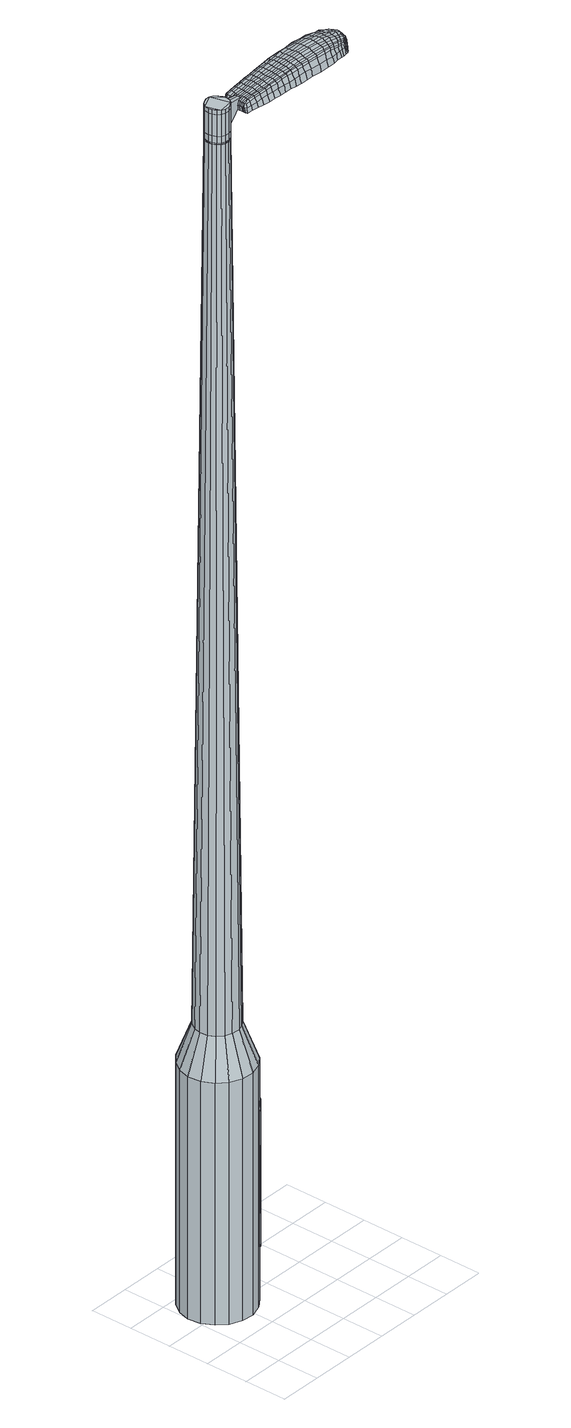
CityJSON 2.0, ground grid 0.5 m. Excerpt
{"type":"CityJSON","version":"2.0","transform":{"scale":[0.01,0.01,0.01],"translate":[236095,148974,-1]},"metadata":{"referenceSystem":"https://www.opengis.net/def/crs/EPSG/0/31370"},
"CityObjects":{
"object1":{"type":"GenericCityObject","attributes":{"cluster":88,"mean_distance_to_centroid":0.236,"new_centroid_x":236095.41,"new_centroid_y":148975.14,"mean_distance_to_camera":9.06,"H1":14.08,"H2":14.35,"Z_final":110.86,"cluster2":-1,"proj_x":236095.19,"proj_y":148978.97,"id_line":63073,"bearing_l":266.82,"distance":3.84,"orientation":"left","G_obj":356.82},"geometry":[{"type":"MultiSurface","lod":"2","boundaries":[[[0,1,2,3]],[[1,4,5,2]],[[4,6,7,5]],[[6,8,9,7]],[[8,10,11,9]],[[10,12,13,11]],[[12,14,15,13]],[[14,16,17,15]],[[16,18,19,17]],[[18,20,21,19]],[[20,22,23,21]],[[22,24,25,23]],[[24,26,27,25]],[[26,28,29,27]],[[28,30,31,29]],[[30,32,33,31]],[[32,34,35,33]],[[34,0,3,35]],[[36,37,38,39]],[[38,40,41,42]],[[41,43,42]],[[42,44,45,46]],[[45,47,46]],[[46,48,49,50]],[[49,51,50]],[[42,46,50,38]],[[50,52,39,38]],[[53,36,39]],[[2,5,7,35]],[[7,9,11,15]],[[11,13,15]],[[15,17,19,23]],[[19,21,23]],[[23,25,27,31]],[[27,29,31]],[[15,23,31,7]],[[31,33,35,7]],[[3,2,35]],[[1,0,54,55]],[[0,34,56,54]],[[34,32,57,56]],[[32,30,58,57]],[[30,28,59,58]],[[28,26,60,59]],[[26,24,61,60]],[[24,22,62,61]],[[22,20,63,62]],[[20,18,64,63]],[[18,16,65,64]],[[16,14,66,65]],[[14,12,67,66]],[[12,10,68,67]],[[10,8,69,68]],[[8,6,70,69]],[[6,4,71,70]],[[4,1,55,71]],[[55,54,72,73]],[[54,56,74,72]],[[56,57,75,74]],[[57,58,76,75]],[[58,59,77,76]],[[59,60,78,77]],[[60,61,79,78]],[[61,62,80,79]],[[62,63,81,80]],[[63,64,82,81]],[[64,65,83,82]],[[65,66,84,83]],[[66,67,85,84]],[[67,68,86,85]],[[68,69,87,86]],[[69,70,88,87]],[[70,71,89,88]],[[71,55,73,89]],[[90,91,92,93]],[[74,94,91,90]],[[75,95,94,74]],[[96,97,95,75]],[[98,99,97,96]],[[100,101,99,98]],[[102,103,101,100]],[[104,105,103,102]],[[106,107,105,104]],[[108,109,107,106]],[[83,110,109,108]],[[111,112,110,83]],[[113,114,112,111]],[[115,116,114,113]],[[117,118,116,115]],[[119,120,118,117]],[[121,122,120,119]],[[93,92,122,121]],[[123,124,125,126]],[[127,123,126,128]],[[129,127,128,130]],[[131,129,130,132]],[[133,131,132,134]],[[135,133,134,136]],[[137,135,136,138]],[[139,137,138,140]],[[141,139,140,142]],[[143,141,142,144]],[[145,143,144,146]],[[147,145,146,148]],[[149,147,148,150]],[[151,149,150,152]],[[153,151,152,154]],[[155,153,154,156]],[[73,72,90,93]],[[72,74,90]],[[76,96,75]],[[76,77,98,96]],[[77,78,100,98]],[[78,79,102,100]],[[79,80,104,102]],[[80,81,106,104]],[[81,82,108,106]],[[82,83,108]],[[84,111,83]],[[84,85,113,111]],[[85,86,115,113]],[[86,87,117,115]],[[87,88,119,117]],[[88,89,121,119]],[[89,73,93,121]],[[157,158,92,91]],[[158,159,122,92]],[[159,160,120,122]],[[160,161,118,120]],[[161,162,116,118]],[[162,163,114,116]],[[163,164,112,114]],[[164,110,112]],[[165,109,110]],[[165,166,107,109]],[[166,167,105,107]],[[167,168,103,105]],[[168,169,101,103]],[[169,170,99,101]],[[170,171,97,99]],[[171,95,97]],[[157,91,94]],[[39,52,155,172]],[[158,157,173,156]],[[53,39,172,124]],[[157,94,125,173]],[[36,53,124,123]],[[94,95,126,125]],[[37,36,123,127]],[[95,171,128,126]],[[38,37,127,129]],[[171,170,130,128]],[[40,38,129,131]],[[170,169,132,130]],[[41,40,131,133]],[[169,168,134,132]],[[43,41,133,135]],[[168,167,136,134]],[[42,43,135,137]],[[167,166,138,136]],[[44,42,137,139]],[[166,165,140,138]],[[45,44,139,141]],[[165,110,142,140]],[[47,45,141,143]],[[110,164,144,142]],[[46,47,143,145]],[[164,163,146,144]],[[48,46,145,147]],[[163,162,148,146]],[[49,48,147,149]],[[162,161,150,148]],[[51,49,149,151]],[[161,160,152,150]],[[50,51,151,153]],[[160,159,154,152]],[[52,50,153,155]],[[159,158,156,154]],[[155,156,174,175]],[[156,173,176,174]],[[173,125,177,176]],[[125,124,178,177]],[[124,172,179,178]],[[172,155,175,179]],[[180,181,182,183]],[[184,180,183,185]],[[180,184,186,187]],[[181,180,187,188]],[[189,190,191,192]],[[193,189,192,194]],[[189,193,195,196]],[[190,189,196,197]],[[198,199,200,201]],[[202,198,201,203]],[[198,202,204,205]],[[199,198,205,206]],[[207,208,209,210]],[[211,207,210,212]],[[207,211,213,214]],[[208,207,214,215]],[[216,217,218,219]],[[220,216,219,221]],[[216,220,222,223]],[[217,216,223,224]],[[225,226,227,228]],[[229,225,228,230]],[[225,229,231,232]],[[226,225,232,233]],[[234,235,236,237]],[[226,234,237,227]],[[234,226,233,238]],[[235,234,238,239]],[[240,241,242,243]],[[235,240,243,236]],[[240,235,239,244]],[[241,240,244,245]],[[246,184,185,247]],[[241,246,247,242]],[[246,241,245,248]],[[184,246,248,186]],[[249,250,251,252]],[[253,249,252,254]],[[249,253,255,256]],[[250,249,256,257]],[[258,259,260,261]],[[250,258,261,251]],[[258,250,257,262]],[[259,258,262,263]],[[264,265,266,267]],[[259,264,267,260]],[[264,259,263,268]],[[265,264,268,269]],[[270,271,272,273]],[[265,270,273,266]],[[270,265,269,274]],[[271,270,274,275]],[[276,181,188,277]],[[271,276,277,272]],[[276,271,275,278]],[[181,276,278,182]],[[279,280,281,282]],[[283,279,282,284]],[[279,283,285,286]],[[280,279,286,287]],[[288,289,290,291]],[[280,288,291,281]],[[288,280,287,292]],[[289,288,292,293]],[[294,295,296,297]],[[289,294,297,290]],[[294,289,293,298]],[[295,294,298,299]],[[300,193,194,301]],[[295,300,301,296]],[[300,295,299,302]],[[193,300,302,195]],[[303,304,305,306]],[[307,303,306,308]],[[303,307,309,310]],[[304,303,310,311]],[[312,313,314,315]],[[304,312,315,305]],[[312,304,311,316]],[[313,312,316,317]],[[318,319,320,321]],[[313,318,321,314]],[[318,313,317,322]],[[319,318,322,323]],[[324,325,326,327]],[[319,324,327,320]],[[324,319,323,328]],[[325,324,328,329]],[[330,190,197,331]],[[325,330,331,326]],[[330,325,329,332]],[[190,330,332,191]],[[333,219,218,334]],[[335,333,334,336]],[[333,335,337,338]],[[219,333,338,221]],[[339,335,336,340]],[[341,339,340,342]],[[339,341,343,344]],[[335,339,344,337]],[[345,341,342,346]],[[347,345,346,348]],[[345,347,349,350]],[[341,345,350,343]],[[351,347,348,352]],[[353,351,352,354]],[[351,353,355,356]],[[347,351,356,349]],[[357,353,354,358]],[[208,357,358,209]],[[357,208,215,359]],[[353,357,359,355]],[[360,361,206,205]],[[362,360,205,204]],[[360,362,363,364]],[[361,360,364,365]],[[366,367,365,364]],[[368,366,364,363]],[[366,368,369,370]],[[367,366,370,371]],[[372,373,371,370]],[[374,372,370,369]],[[372,374,375,376]],[[373,372,376,377]],[[378,379,377,376]],[[380,378,376,375]],[[378,380,213,211]],[[379,378,211,212]],[[381,382,383,384]],[[283,381,384,285]],[[381,283,284,385]],[[382,381,385,386]],[[387,202,203,388]],[[382,387,388,383]],[[387,382,386,389]],[[202,387,389,204]],[[390,391,392,393]],[[229,390,393,231]],[[390,229,230,394]],[[391,390,394,395]],[[396,397,398,399]],[[391,396,399,392]],[[396,391,395,400]],[[397,396,400,401]],[[402,199,206,403]],[[397,402,403,398]],[[402,397,401,404]],[[199,402,404,200]],[[405,406,407,408]],[[187,405,408,188]],[[405,187,186,409]],[[406,405,409,410]],[[411,412,413,414]],[[406,411,414,407]],[[411,406,410,415]],[[412,411,415,416]],[[417,210,209,418]],[[412,417,418,413]],[[417,412,416,419]],[[210,417,419,212]],[[420,421,422,423]],[[192,420,423,194]],[[420,192,191,424]],[[421,420,424,425]],[[426,214,213,427]],[[421,426,427,422]],[[426,421,425,428]],[[214,426,428,215]],[[429,430,431,432]],[[307,429,432,309]],[[429,307,308,433]],[[430,429,433,434]],[[435,220,221,436]],[[430,435,436,431]],[[435,430,434,437]],[[220,435,437,222]],[[438,439,440,441]],[[253,438,441,255]],[[438,253,254,442]],[[439,438,442,443]],[[444,445,446,447]],[[439,444,447,440]],[[444,439,443,448]],[[445,444,448,449]],[[450,217,224,451]],[[445,450,451,446]],[[450,445,449,452]],[[217,450,452,218]],[[453,454,443,442]],[[252,453,442,254]],[[453,252,251,455]],[[454,453,455,456]],[[457,458,449,448]],[[454,457,448,443]],[[457,454,456,459]],[[458,457,459,460]],[[461,334,218,452]],[[458,461,452,449]],[[461,458,460,462]],[[334,461,462,336]],[[463,464,465,466]],[[310,463,466,311]],[[463,310,309,432]],[[464,463,432,431]],[[467,338,337,468]],[[464,467,468,465]],[[467,464,431,436]],[[338,467,436,221]],[[469,470,456,455]],[[261,469,455,251]],[[469,261,260,471]],[[470,469,471,472]],[[473,474,460,459]],[[470,473,459,456]],[[473,470,472,475]],[[474,473,475,476]],[[477,340,336,462]],[[474,477,462,460]],[[477,474,476,478]],[[340,477,478,342]],[[479,480,481,482]],[[316,479,482,317]],[[479,316,311,466]],[[480,479,466,465]],[[483,344,343,484]],[[480,483,484,481]],[[483,480,465,468]],[[344,483,468,337]],[[485,486,472,471]],[[267,485,471,260]],[[485,267,266,487]],[[486,485,487,488]],[[489,490,476,475]],[[486,489,475,472]],[[489,486,488,491]],[[490,489,491,492]],[[493,346,342,478]],[[490,493,478,476]],[[493,490,492,494]],[[346,493,494,348]],[[495,496,497,498]],[[322,495,498,323]],[[495,322,317,482]],[[496,495,482,481]],[[499,350,349,500]],[[496,499,500,497]],[[499,496,481,484]],[[350,499,484,343]],[[501,502,488,487]],[[273,501,487,266]],[[501,273,272,503]],[[502,501,503,504]],[[505,506,492,491]],[[502,505,491,488]],[[505,502,504,507]],[[506,505,507,508]],[[509,352,348,494]],[[506,509,494,492]],[[509,506,508,510]],[[352,509,510,354]],[[511,512,513,514]],[[328,511,514,329]],[[511,328,323,498]],[[512,511,498,497]],[[515,356,355,516]],[[512,515,516,513]],[[515,512,497,500]],[[356,515,500,349]],[[517,518,504,503]],[[277,517,503,272]],[[517,277,188,408]],[[518,517,408,407]],[[519,520,508,507]],[[518,519,507,504]],[[519,518,407,414]],[[520,519,414,413]],[[521,358,354,510]],[[520,521,510,508]],[[521,520,413,418]],[[358,521,418,209]],[[522,523,425,424]],[[332,522,424,191]],[[522,332,329,514]],[[523,522,514,513]],[[524,359,215,428]],[[523,524,428,425]],[[524,523,513,516]],[[359,524,516,355]],[[525,526,386,385]],[[282,525,385,284]],[[525,282,281,527]],[[526,525,527,528]],[[529,362,204,389]],[[526,529,389,386]],[[529,526,528,530]],[[362,529,530,363]],[[531,532,533,534]],[[232,531,534,233]],[[531,232,231,393]],[[532,531,393,392]],[[535,536,537,538]],[[532,535,538,533]],[[535,532,392,399]],[[536,535,399,398]],[[539,361,365,540]],[[536,539,540,537]],[[539,536,398,403]],[[361,539,403,206]],[[541,542,528,527]],[[291,541,527,281]],[[541,291,290,543]],[[542,541,543,544]],[[545,368,363,530]],[[542,545,530,528]],[[545,542,544,546]],[[368,545,546,369]],[[547,548,549,550]],[[238,547,550,239]],[[547,238,233,534]],[[548,547,534,533]],[[551,552,553,554]],[[548,551,554,549]],[[551,548,533,538]],[[552,551,538,537]],[[555,367,371,556]],[[552,555,556,553]],[[555,552,537,540]],[[367,555,540,365]],[[557,558,544,543]],[[297,557,543,290]],[[557,297,296,559]],[[558,557,559,560]],[[561,374,369,546]],[[558,561,546,544]],[[561,558,560,562]],[[374,561,562,375]],[[563,564,565,566]],[[244,563,566,245]],[[563,244,239,550]],[[564,563,550,549]],[[567,568,569,570]],[[564,567,570,565]],[[567,564,549,554]],[[568,567,554,553]],[[571,373,377,572]],[[568,571,572,569]],[[571,568,553,556]],[[373,571,556,371]],[[573,574,560,559]],[[301,573,559,296]],[[573,301,194,423]],[[574,573,423,422]],[[575,380,375,562]],[[574,575,562,560]],[[575,574,422,427]],[[380,575,427,213]],[[576,577,410,409]],[[248,576,409,186]],[[576,248,245,566]],[[577,576,566,565]],[[578,579,416,415]],[[577,578,415,410]],[[578,577,565,570]],[[579,578,570,569]],[[580,379,212,419]],[[579,580,419,416]],[[580,579,569,572]],[[379,580,572,377]],[[581,582,583,584]],[[584,583,585,586]],[[587,585,583,588]],[[588,583,582,589]],[[590,591,592,593]],[[593,592,594,595]],[[596,594,592,597]],[[597,592,591,598]],[[599,600,601,602]],[[602,601,603,604]],[[605,603,601,606]],[[606,601,600,607]],[[608,609,610,611]],[[611,610,612,613]],[[614,612,610,615]],[[615,610,609,616]],[[617,618,619,620]],[[620,619,621,622]],[[623,621,619,624]],[[624,619,618,625]],[[626,627,628,629]],[[629,628,630,631]],[[632,630,628,633]],[[633,628,627,634]],[[635,636,637,638]],[[638,637,627,626]],[[634,627,637,639]],[[639,637,636,640]],[[641,642,643,644]],[[644,643,636,635]],[[640,636,643,645]],[[645,643,642,646]],[[586,585,647,648]],[[648,647,642,641]],[[646,642,647,649]],[[649,647,585,587]],[[650,651,652,653]],[[653,652,654,655]],[[656,654,652,657]],[[657,652,651,658]],[[659,660,661,662]],[[662,661,651,650]],[[658,651,661,663]],[[663,661,660,664]],[[665,666,667,668]],[[668,667,660,659]],[[664,660,667,669]],[[669,667,666,670]],[[671,672,673,674]],[[674,673,666,665]],[[670,666,673,675]],[[675,673,672,676]],[[589,582,677,678]],[[678,677,672,671]],[[676,672,677,679]],[[679,677,582,581]],[[680,681,682,683]],[[683,682,684,685]],[[686,684,682,687]],[[687,682,681,688]],[[689,690,691,692]],[[692,691,681,680]],[[688,681,691,693]],[[693,691,690,694]],[[695,696,697,698]],[[698,697,690,689]],[[694,690,697,699]],[[699,697,696,700]],[[595,594,701,702]],[[702,701,696,695]],[[700,696,701,703]],[[703,701,594,596]],[[704,705,706,707]],[[707,706,708,709]],[[710,708,706,711]],[[711,706,705,712]],[[713,714,715,716]],[[716,715,705,704]],[[712,705,715,717]],[[717,715,714,718]],[[719,720,721,722]],[[722,721,714,713]],[[718,714,721,723]],[[723,721,720,724]],[[725,726,727,728]],[[728,727,720,719]],[[724,720,727,729]],[[729,727,726,730]],[[598,591,731,732]],[[732,731,726,725]],[[730,726,731,733]],[[733,731,591,590]],[[617,620,734,735]],[[735,734,736,737]],[[738,736,734,178]],[[178,734,620,622]],[[737,736,739,740]],[[740,739,741,742]],[[743,741,739,744]],[[744,739,736,738]],[[742,741,745,746]],[[746,745,747,748]],[[749,747,745,750]],[[750,745,741,743]],[[748,747,751,752]],[[752,751,753,754]],[[755,753,751,756]],[[756,751,747,749]],[[754,753,757,758]],[[758,757,609,608]],[[616,609,757,759]],[[759,757,753,755]],[[607,760,761,606]],[[606,761,762,605]],[[763,762,761,764]],[[764,761,760,765]],[[765,766,767,764]],[[764,767,768,763]],[[769,768,767,770]],[[770,767,766,771]],[[771,772,773,770]],[[770,773,774,769]],[[775,774,773,776]],[[776,773,772,777]],[[777,778,779,776]],[[776,779,780,775]],[[614,780,779,612]],[[612,779,778,613]],[[781,782,783,784]],[[784,783,684,686]],[[685,684,783,785]],[[785,783,782,786]],[[604,603,787,788]],[[788,787,782,781]],[[786,782,787,789]],[[789,787,603,605]],[[790,791,792,793]],[[793,792,630,632]],[[631,630,792,794]],[[794,792,791,795]],[[796,797,798,799]],[[799,798,791,790]],[[795,791,798,800]],[[800,798,797,801]],[[607,600,802,803]],[[803,802,797,796]],[[801,797,802,804]],[[804,802,600,599]],[[805,806,807,808]],[[808,807,588,589]],[[587,588,807,809]],[[809,807,806,810]],[[811,812,813,814]],[[814,813,806,805]],[[810,806,813,815]],[[815,813,812,816]],[[608,611,817,818]],[[818,817,812,811]],[[816,812,817,819]],[[819,817,611,613]],[[820,821,822,823]],[[823,822,593,595]],[[590,593,822,824]],[[824,822,821,825]],[[614,615,826,827]],[[827,826,821,820]],[[825,821,826,828]],[[828,826,615,616]],[[829,830,831,832]],[[832,831,708,710]],[[709,708,831,833]],[[833,831,830,834]],[[622,621,835,836]],[[836,835,830,829]],[[834,830,835,837]],[[837,835,621,623]],[[838,839,840,656]],[[840,654,656]],[[655,654,840,841]],[[841,840,839,842]],[[843,844,845,846]],[[846,845,839,838]],[[842,839,845,847]],[[847,845,844,848]],[[625,618,849,850]],[[850,849,844,843]],[[848,844,849,851]],[[851,849,618,617]],[[842,852,841]],[[841,852,653,655]],[[650,653,852,853]],[[853,852,854]],[[848,855,856,847]],[[847,856,852,842]],[[854,852,856,857]],[[857,856,855,858]],[[617,735,859,851]],[[851,859,855,848]],[[858,855,859,860]],[[860,859,735,737]],[[861,862,863,864]],[[864,863,711,712]],[[710,711,863,832]],[[832,863,862,829]],[[738,178,865,866]],[[866,865,862,861]],[[829,862,865,836]],[[836,865,178,622]],[[854,867,868,853]],[[853,868,662,650]],[[659,662,868,869]],[[868,867,869]],[[858,870,871,857]],[[857,871,867,854]],[[869,867,871,872]],[[872,871,870,873]],[[737,740,874,860]],[[860,874,870,858]],[[873,870,874,875]],[[875,874,740,742]],[[876,877,878,879]],[[879,878,717,718]],[[712,717,878,864]],[[864,878,877,861]],[[743,744,880,881]],[[881,880,877,876]],[[861,877,880,866]],[[866,880,744,738]],[[882,883,869]],[[869,883,668,659]],[[665,668,883,884]],[[884,883,882,885]],[[873,886,887,872]],[[872,887,882,869]],[[885,882,887,888]],[[888,887,886,889]],[[742,746,890,875]],[[875,890,886,873]],[[889,886,890,891]],[[891,890,746,748]],[[892,893,894,895]],[[895,894,723,724]],[[718,723,894,879]],[[879,894,893,876]],[[749,750,896,897]],[[897,896,893,892]],[[876,893,896,881]],[[881,896,750,743]],[[885,898,899,884]],[[884,899,674,665]],[[671,674,899,900]],[[900,899,898,901]],[[889,902,903,888]],[[888,903,898,885]],[[901,898,903,904]],[[904,903,902,905]],[[748,752,906,891]],[[891,906,902,889]],[[905,902,906,907]],[[907,906,752,754]],[[908,909,910,911]],[[911,910,729,730]],[[724,729,910,895]],[[895,910,909,892]],[[755,756,912,913]],[[913,912,909,908]],[[892,909,912,897]],[[897,912,756,749]],[[901,914,915,900]],[[900,915,678,671]],[[589,678,915,808]],[[808,915,914,805]],[[905,916,917,904]],[[904,917,914,901]],[[805,914,917,814]],[[814,917,916,811]],[[754,758,918,907]],[[907,918,916,905]],[[811,916,918,818]],[[818,918,758,608]],[[825,919,920,824]],[[824,920,733,590]],[[730,733,920,911]],[[911,920,919,908]],[[616,759,921,828]],[[828,921,919,825]],[[908,919,921,913]],[[913,921,759,755]],[[786,922,923,785]],[[785,923,683,685]],[[680,683,923,924]],[[924,923,922,925]],[[605,762,926,789]],[[789,926,922,786]],[[925,922,926,927]],[[927,926,762,763]],[[928,929,930,931]],[[931,930,633,634]],[[632,633,930,793]],[[793,930,929,790]],[[932,933,934,935]],[[935,934,929,928]],[[790,929,934,799]],[[799,934,933,796]],[[765,760,936,937]],[[937,936,933,932]],[[796,933,936,803]],[[803,936,760,607]],[[925,938,939,924]],[[924,939,692,680]],[[689,692,939,940]],[[940,939,938,941]],[[763,768,942,927]],[[927,942,938,925]],[[941,938,942,943]],[[943,942,768,769]],[[944,945,946,947]],[[947,946,639,640]],[[634,639,946,931]],[[931,946,945,928]],[[948,949,950,951]],[[951,950,945,944]],[[928,945,950,935]],[[935,950,949,932]],[[771,766,952,953]],[[953,952,949,948]],[[932,949,952,937]],[[937,952,766,765]],[[941,954,955,940]],[[940,955,698,689]],[[695,698,955,956]],[[956,955,954,957]],[[769,774,958,943]],[[943,958,954,941]],[[957,954,958,959]],[[959,958,774,775]],[[960,961,962,963]],[[963,962,645,646]],[[640,645,962,947]],[[947,962,961,944]],[[964,965,966,967]],[[967,966,961,960]],[[944,961,966,951]],[[951,966,965,948]],[[777,772,968,969]],[[969,968,965,964]],[[948,965,968,953]],[[953,968,772,771]],[[957,970,971,956]],[[956,971,702,695]],[[595,702,971,823]],[[823,971,970,820]],[[775,780,972,959]],[[959,972,970,957]],[[820,970,972,827]],[[827,972,780,614]],[[810,973,974,809]],[[809,974,649,587]],[[646,649,974,963]],[[963,974,973,960]],[[816,975,976,815]],[[815,976,973,810]],[[960,973,976,967]],[[967,976,975,964]],[[613,778,977,819]],[[819,977,975,816]],[[964,975,977,969]],[[969,977,778,777]],[[581,584,183,182]],[[584,586,185,183]],[[596,597,196,195]],[[597,598,197,196]],[[599,602,201,200]],[[602,604,203,201]],[[623,624,223,222]],[[624,625,224,223]],[[626,629,228,227]],[[629,631,230,228]],[[635,638,237,236]],[[638,626,227,237]],[[641,644,243,242]],[[644,635,236,243]],[[586,648,247,185]],[[648,641,242,247]],[[656,657,256,255]],[[657,658,257,256]],[[658,663,262,257]],[[663,664,263,262]],[[664,669,268,263]],[[669,670,269,268]],[[670,675,274,269]],[[675,676,275,274]],[[676,679,278,275]],[[679,581,182,278]],[[686,687,286,285]],[[687,688,287,286]],[[688,693,292,287]],[[693,694,293,292]],[[694,699,298,293]],[[699,700,299,298]],[[700,703,302,299]],[[703,596,195,302]],[[704,707,306,305]],[[707,709,308,306]],[[713,716,315,314]],[[716,704,305,315]],[[719,722,321,320]],[[722,713,314,321]],[[725,728,327,326]],[[728,719,320,327]],[[598,732,331,197]],[[732,725,326,331]],[[781,784,384,383]],[[784,686,285,384]],[[604,788,388,203]],[[788,781,383,388]],[[631,794,394,230]],[[794,795,395,394]],[[795,800,400,395]],[[800,801,401,400]],[[801,804,404,401]],[[804,599,200,404]],[[709,833,433,308]],[[833,834,434,433]],[[834,837,437,434]],[[837,623,222,437]],[[838,656,441,440]],[[656,255,441]],[[843,846,447,446]],[[846,838,440,447]],[[625,850,451,224]],[[850,843,446,451]],[[978,979,980,981]],[[982,983,981,980]],[[984,985,986,987]],[[988,989,990,991]],[[979,992,993,980]],[[994,982,980,993]],[[995,984,987,996]],[[997,998,989,988]],[[992,999,1000,993]],[[1000,1001,994,993]],[[1002,995,996,1003]],[[1004,998,997,1005]],[[999,1006,1007,1000]],[[1007,1008,1001,1000]],[[1009,1002,1003,1010]],[[1011,1004,1005,1012]],[[1013,1014,1015,1016]],[[1017,1018,1014,1013]],[[1017,1019,1020,1018]],[[1019,1021,1022,1020]],[[1023,1024,1025,1026]],[[1027,1028,1024,1023]],[[1029,1030,1028,1027]],[[1031,1032,1030,1029]],[[1026,1015,1014,1023]],[[1023,1014,1018,1027]],[[1018,1020,1029,1027]],[[1020,1022,1031,1029]],[[987,986,983,982]],[[996,987,982,994]],[[1001,1003,996,994]],[[1008,1010,1003,1001]],[[988,991,985,984]],[[997,988,984,995]],[[1005,997,995,1002]],[[1012,1005,1002,1009]],[[989,1013,1016,990]],[[998,1017,1013,989]],[[1019,1017,998,1004]],[[1021,1019,1004,1011]],[[1033,1034,1035,1036]],[[1035,1037,1038,1039]],[[1035,1039,1040,1041]],[[1035,1041,1036]],[[1042,1033,1036,1043]],[[1044,1043,1036,1045]],[[1046,1045,1036]],[[1047,1035,1034,1048]],[[1049,1047,1048,1050]],[[1051,1049,1050,1052]],[[1053,1051,1052,1054]],[[1055,1053,1054,1056]],[[1056,1057,1058,1059]],[[1056,1059,1060,1061]],[[1056,1061,1062,1063]],[[1062,1064,1065,1066]],[[1062,1066,1067,1068]],[[1062,1068,1063]],[[1056,1063,1055]],[[1069,1070,1034,1033]],[[1071,1072,1037,1035]],[[1073,1074,1046,1036]],[[1070,1075,1048,1034]],[[1076,1071,1035,1047]],[[1075,1077,1050,1048]],[[1078,1076,1047,1049]],[[1077,1079,1052,1050]],[[1080,1078,1049,1051]],[[1079,1081,1054,1052]],[[1082,1080,1051,1053]],[[1081,1083,1056,1054]],[[1084,1082,1053,1055]],[[1083,1085,1057,1056]],[[1086,1087,1064,1062]],[[1088,1084,1055,1063]],[[1058,1057,1085,1089]],[[1059,1058,1089,1090]],[[1060,1059,1090,1091]],[[1061,1060,1091,1092]],[[1062,1061,1092,1086]],[[1093,1069,1033,1042]],[[1094,1093,1042,1043]],[[1095,1094,1043,1044]],[[1096,1095,1044,1045]],[[1074,1096,1045,1046]],[[1038,1037,1072,1097]],[[1065,1064,1087,1098]],[[1039,1038,1097,1099]],[[1040,1039,1099,1100]],[[1041,1040,1100,1101]],[[1036,1041,1101,1073]],[[1066,1065,1098,1102]],[[1067,1066,1102,1103]],[[1068,1067,1103,1104]],[[1063,1068,1104,1088]]]}]}
},
"vertices":[
[85,113,384],[81,99,384],[81,99,96],[85,113,96],[73,86,384],[73,86,96],[62,78,384],[62,78,96],[48,73,384],[48,73,96],[33,74,384],[33,74,96],[19,80,384],[19,80,96],[9,90,384],[9,90,96],[2,103,384],[2,103,96],[0,118,384],[0,118,96],[4,132,384],[4,132,96],[12,144,384],[12,144,96],[23,153,384],[23,153,96],[38,157,384],[38,157,96],[52,157,384],[52,157,96],[66,151,384],[66,151,96],[76,141,384],[76,141,96],[83,128,384],[83,128,96],[53,123,1524],[50,127,1524],[46,129,1524],[56,115,1524],[41,129,1524],[36,127,1524],[30,121,1524],[33,125,1524],[29,116,1524],[30,112,1524],[35,104,1524],[32,107,1524],[39,102,1524],[44,102,1524],[52,106,1524],[49,103,1524],[55,110,1524],[55,119,1524],[68,114,429],[66,105,429],[67,123,429],[63,131,429],[56,136,429],[48,140,429],[40,140,429],[31,138,429],[24,133,429],[19,125,429],[17,117,429],[18,108,429],[22,100,429],[29,94,429],[37,91,429],[46,90,429],[54,93,429],[61,98,429],[56,115,1483],[55,110,1483],[55,119,1483],[53,123,1483],[50,127,1483],[46,129,1483],[41,129,1483],[36,127,1483],[33,125,1483],[30,121,1483],[29,116,1483],[30,112,1483],[32,107,1483],[35,104,1483],[39,102,1483],[44,102,1483],[49,103,1483],[52,106,1483],[55,115,1483],[55,115,1485],[54,110,1485],[54,110,1483],[55,119,1485],[53,123,1485],[50,126,1483],[50,126,1485],[46,128,1483],[46,128,1485],[41,128,1483],[41,128,1485],[37,127,1483],[37,127,1485],[33,124,1483],[33,124,1485],[31,120,1483],[31,120,1485],[30,116,1483],[30,116,1485],[30,112,1485],[32,108,1483],[32,108,1485],[36,105,1483],[36,105,1485],[40,103,1483],[40,103,1485],[44,103,1483],[44,103,1485],[48,104,1483],[48,104,1485],[52,107,1483],[52,107,1485],[53,123,1519],[55,119,1519],[55,119,1493],[53,123,1493],[50,127,1519],[50,127,1493],[46,129,1519],[46,129,1493],[41,129,1519],[41,129,1493],[36,127,1519],[36,127,1493],[33,125,1519],[33,125,1493],[30,121,1519],[30,121,1493],[29,116,1519],[29,116,1493],[30,112,1519],[30,112,1493],[32,107,1519],[32,107,1493],[35,104,1519],[35,104,1493],[39,102,1519],[39,102,1493],[44,102,1519],[44,102,1493],[49,103,1519],[49,103,1493],[52,106,1519],[52,106,1493],[55,110,1519],[55,110,1493],[56,115,1485],[55,110,1485],[52,106,1485],[49,103,1485],[44,102,1485],[39,102,1485],[35,104,1485],[32,107,1485],[29,116,1485],[30,121,1485],[33,125,1485],[36,127,1485],[41,129,1485],[46,129,1485],[50,127,1485],[56,115,1519],[56,115,1493],[74,110,1513],[74,110,1518],[75,114,1513],[75,117,1513],[75,117,1518],[75,114,1518],[148,90,1519],[140,91,1518],[142,89,1509],[149,88,1510],[156,89,1519],[157,88,1510],[155,91,1526],[147,92,1525],[140,92,1525],[150,128,1519],[143,129,1518],[142,127,1525],[149,127,1525],[159,128,1519],[158,127,1526],[160,130,1510],[151,130,1510],[144,130,1509],[222,107,1519],[222,103,1519],[223,103,1513],[223,107,1513],[221,111,1519],[222,111,1513],[220,111,1524],[221,107,1524],[220,103,1524],[148,111,1530],[141,111,1529],[141,108,1529],[148,108,1530],[157,110,1531],[157,107,1531],[157,114,1530],[148,115,1530],[141,115,1529],[68,115,1512],[67,113,1512],[69,113,1517],[69,115,1517],[68,118,1512],[69,118,1517],[69,118,1506],[69,115,1506],[68,112,1506],[207,88,1519],[203,88,1519],[204,86,1512],[208,87,1512],[209,89,1518],[210,87,1512],[209,89,1522],[207,89,1523],[203,89,1524],[199,88,1519],[193,87,1519],[194,86,1512],[200,86,1512],[198,89,1524],[192,89,1525],[187,87,1519],[179,88,1519],[180,86,1511],[188,86,1511],[186,89,1526],[179,89,1526],[168,88,1519],[169,87,1510],[167,90,1526],[74,98,1513],[82,97,1513],[81,99,1518],[74,99,1517],[69,99,1512],[70,100,1516],[69,98,1506],[75,97,1507],[83,96,1507],[89,97,1514],[97,96,1515],[96,97,1520],[88,98,1519],[90,95,1507],[98,94,1507],[104,95,1515],[111,94,1516],[111,95,1522],[103,96,1521],[105,93,1508],[113,92,1508],[119,93,1517],[126,92,1517],[125,94,1524],[118,95,1523],[120,92,1508],[127,91,1509],[133,91,1518],[132,93,1524],[134,90,1509],[210,124,1519],[206,124,1519],[206,123,1524],[209,122,1523],[212,123,1518],[211,122,1522],[213,124,1512],[211,125,1512],[207,126,1512],[201,125,1519],[196,126,1519],[195,125,1525],[201,124,1524],[203,126,1512],[197,127,1512],[190,127,1519],[182,127,1519],[181,126,1526],[189,125,1526],[191,128,1511],[183,128,1511],[170,128,1519],[169,126,1526],[172,129,1510],[76,129,1513],[84,129,1513],[85,130,1507],[77,130,1507],[70,128,1512],[71,129,1506],[71,127,1516],[75,127,1517],[83,127,1518],[91,129,1514],[99,129,1515],[100,130,1507],[92,130,1507],[90,127,1519],[98,127,1520],[106,129,1515],[114,129,1516],[115,130,1508],[107,130,1508],[105,127,1521],[113,127,1522],[121,129,1517],[128,129,1517],[130,130,1509],[122,130,1508],[120,127,1523],[127,127,1524],[136,129,1518],[137,130,1509],[135,127,1524],[74,115,1519],[74,112,1519],[82,114,1520],[81,112,1520],[82,117,1520],[74,118,1519],[89,114,1522],[89,111,1522],[97,114,1523],[96,111,1523],[97,117,1523],[89,117,1521],[104,113,1524],[104,110,1524],[111,113,1525],[111,110,1525],[112,116,1525],[104,116,1524],[119,112,1526],[119,109,1526],[126,112,1527],[126,109,1527],[126,115,1527],[119,116,1526],[134,112,1528],[133,109,1528],[134,115,1528],[218,107,1527],[217,103,1527],[217,111,1526],[212,111,1527],[213,107,1528],[213,104,1528],[207,108,1529],[206,104,1529],[206,112,1528],[199,112,1530],[199,108,1530],[199,104,1530],[192,109,1531],[192,105,1531],[192,113,1530],[183,113,1531],[183,109,1531],[183,105,1531],[170,110,1531],[170,106,1531],[170,114,1531],[214,122,1518],[216,120,1519],[217,120,1513],[215,123,1513],[213,121,1523],[215,119,1523],[219,116,1519],[220,116,1513],[217,115,1524],[211,89,1518],[214,91,1518],[212,92,1523],[210,90,1523],[212,88,1513],[214,90,1513],[216,93,1519],[219,96,1519],[218,97,1524],[215,94,1523],[217,93,1513],[220,96,1513],[221,100,1519],[219,100,1524],[222,99,1513],[147,93,1528],[147,95,1528],[140,96,1528],[139,94,1527],[155,92,1528],[156,94,1529],[147,98,1529],[147,101,1530],[140,102,1529],[140,98,1528],[156,97,1529],[156,100,1530],[148,104,1530],[140,105,1529],[157,104,1531],[149,125,1528],[149,123,1529],[157,123,1529],[157,125,1528],[141,126,1527],[141,123,1528],[148,119,1529],[157,119,1530],[141,119,1528],[68,127,1512],[68,125,1512],[69,125,1517],[70,127,1517],[69,128,1506],[69,126,1506],[68,122,1512],[69,121,1517],[69,122,1506],[67,101,1512],[67,102,1512],[68,101,1506],[68,100,1506],[68,101,1517],[68,103,1517],[67,105,1512],[67,107,1512],[68,107,1506],[68,104,1506],[68,105,1517],[68,107,1517],[67,110,1512],[68,110,1506],[69,110,1517],[73,101,1519],[73,102,1519],[81,100,1520],[81,102,1520],[74,105,1519],[74,107,1519],[81,104,1520],[81,106,1520],[74,110,1519],[81,109,1520],[75,126,1519],[75,124,1519],[82,124,1520],[82,126,1520],[75,121,1519],[82,121,1520],[88,99,1521],[88,101,1521],[96,98,1522],[96,100,1522],[88,103,1521],[89,106,1521],[96,103,1522],[96,105,1523],[89,109,1522],[96,108,1523],[90,126,1521],[90,124,1521],[97,124,1522],[97,126,1522],[90,121,1521],[97,120,1522],[103,98,1523],[103,99,1523],[110,97,1524],[111,99,1524],[103,102,1523],[103,105,1524],[111,101,1525],[111,104,1525],[104,108,1524],[111,107,1525],[105,126,1523],[105,124,1523],[112,124,1524],[112,126,1524],[104,120,1524],[112,120,1525],[118,96,1525],[118,98,1525],[125,95,1526],[125,97,1526],[118,101,1526],[118,103,1526],[125,100,1527],[126,103,1527],[118,106,1526],[126,106,1527],[120,126,1525],[119,124,1525],[127,123,1526],[127,126,1526],[119,120,1526],[127,120,1527],[132,95,1527],[132,96,1527],[133,99,1527],[133,102,1528],[133,105,1528],[134,126,1527],[134,123,1527],[134,119,1528],[210,121,1525],[212,119,1525],[207,122,1526],[208,120,1526],[215,116,1526],[211,116,1527],[208,90,1525],[210,92,1525],[206,92,1526],[204,90,1525],[212,94,1525],[215,97,1526],[210,97,1527],[208,94,1526],[216,100,1526],[212,100,1527],[202,122,1526],[203,120,1527],[196,123,1527],[197,121,1528],[205,116,1528],[198,117,1529],[199,90,1526],[201,92,1527],[194,92,1528],[193,90,1527],[203,94,1527],[204,97,1528],[197,97,1529],[196,94,1528],[206,100,1528],[199,101,1530],[189,124,1528],[190,121,1529],[181,124,1528],[182,122,1529],[191,117,1529],[182,118,1530],[187,90,1528],[188,92,1528],[180,92,1529],[179,91,1528],[189,95,1529],[190,98,1530],[182,98,1530],[181,95,1530],[191,101,1530],[182,102,1531],[169,125,1529],[170,122,1529],[170,118,1530],[167,91,1528],[168,93,1529],[168,96,1530],[169,99,1530],[170,103,1531],[142,91,1509],[141,93,1518],[148,92,1518],[149,90,1509],[156,91,1519],[158,90,1510],[155,93,1525],[147,94,1525],[140,94,1525],[142,125,1525],[143,127,1518],[150,126,1518],[149,125,1525],[159,126,1519],[158,125,1525],[160,128,1510],[151,128,1509],[144,128,1509],[221,103,1513],[220,104,1519],[220,107,1519],[221,107,1513],[219,110,1519],[220,110,1513],[218,110,1524],[219,107,1524],[218,104,1524],[141,108,1528],[141,111,1528],[149,111,1529],[148,108,1529],[158,110,1529],[157,107,1529],[158,114,1529],[149,114,1529],[141,115,1528],[71,112,1516],[70,112,1512],[70,115,1512],[71,115,1516],[70,118,1512],[71,118,1516],[71,118,1506],[71,115,1506],[71,112,1506],[204,88,1512],[203,90,1519],[206,90,1518],[207,89,1512],[208,90,1518],[209,89,1512],[208,91,1522],[206,91,1523],[203,91,1523],[194,88,1512],[193,89,1519],[198,90,1519],[199,88,1512],[198,91,1524],[192,91,1525],[180,88,1511],[179,90,1519],[187,89,1519],[188,88,1511],[186,91,1525],[179,91,1526],[168,90,1519],[169,89,1510],[167,92,1526],[81,100,1518],[82,99,1513],[75,100,1513],[74,101,1517],[70,101,1512],[70,102,1515],[70,100,1506],[75,99,1506],[83,98,1507],[96,99,1520],[97,98,1514],[89,98,1514],[89,100,1519],[90,97,1507],[98,96,1507],[111,97,1522],[112,96,1516],[104,97,1515],[104,98,1521],[105,95,1508],[113,94,1508],[126,96,1523],[126,94,1517],[119,95,1516],[118,96,1522],[120,93,1508],[128,93,1508],[134,93,1517],[133,95,1524],[135,92,1509],[205,121,1523],[206,122,1519],[209,122,1518],[209,121,1523],[211,121,1518],[210,120,1522],[212,122,1512],[210,123,1512],[207,124,1512],[195,123,1525],[195,124,1519],[201,123,1519],[200,122,1524],[202,124,1512],[197,125,1512],[181,124,1526],[182,125,1519],[190,125,1519],[189,123,1525],[191,126,1511],[183,126,1511],[170,126,1519],[169,124,1526],[172,127,1510],[85,128,1507],[84,127,1513],[76,127,1513],[77,128,1506],[71,126,1512],[72,127,1506],[72,126,1515],[76,126,1517],[83,126,1518],[100,128,1507],[99,127,1514],[91,127,1514],[92,128,1507],[90,125,1519],[98,125,1520],[115,128,1508],[114,127,1516],[106,127,1515],[107,128,1508],[105,125,1521],[113,125,1522],[130,128,1508],[128,127,1517],[121,127,1516],[122,128,1508],[120,125,1522],[127,125,1523],[136,127,1517],[137,128,1509],[135,125,1524],[75,115,1518],[75,112,1518],[82,114,1519],[82,112,1519],[82,117,1519],[90,114,1520],[90,111,1520],[97,113,1521],[97,111,1521],[97,117,1521],[90,117,1520],[105,113,1523],[104,110,1523],[112,113,1524],[112,110,1524],[112,116,1524],[105,116,1523],[119,112,1525],[119,109,1525],[127,112,1526],[127,109,1526],[127,115,1526],[120,116,1525],[134,112,1527],[134,109,1527],[134,115,1527],[216,104,1526],[216,107,1526],[216,111,1525],[212,111,1526],[212,107,1526],[212,104,1526],[206,104,1528],[206,108,1528],[206,111,1527],[199,112,1528],[199,108,1529],[199,105,1529],[192,105,1530],[192,108,1530],[192,112,1529],[183,113,1530],[183,109,1530],[183,106,1530],[170,106,1530],[170,110,1530],[170,113,1530],[215,119,1513],[214,118,1518],[213,120,1518],[213,121,1512],[211,120,1523],[213,118,1523],[217,115,1519],[218,115,1513],[216,114,1523],[211,93,1523],[212,92,1518],[210,91,1518],[209,92,1523],[211,90,1512],[213,91,1512],[216,98,1523],[217,97,1519],[215,95,1519],[214,95,1523],[216,94,1513],[218,97,1513],[219,100,1519],[217,100,1524],[220,100,1513],[140,96,1527],[147,96,1527],[147,95,1527],[140,95,1526],[155,94,1527],[156,95,1528],[141,102,1528],[148,101,1528],[147,98,1528],[140,99,1527],[156,98,1528],[157,101,1529],[148,105,1529],[141,105,1528],[157,104,1529],[157,122,1528],[149,123,1527],[149,124,1527],[157,124,1527],[142,124,1526],[142,123,1527],[149,119,1528],[158,118,1528],[142,119,1527],[71,124,1516],[71,125,1512],[70,126,1512],[71,125,1516],[71,127,1506],[71,126,1506],[70,122,1512],[71,121,1516],[71,122,1506],[70,101,1506],[69,102,1512],[69,101,1512],[70,102,1516],[70,103,1516],[70,107,1506],[69,107,1512],[69,104,1512],[70,104,1506],[70,105,1516],[70,107,1516],[70,110,1512],[70,109,1506],[70,110,1516],[74,102,1518],[81,101,1519],[81,102,1519],[75,107,1518],[75,105,1518],[82,104,1519],[82,107,1519],[75,110,1518],[82,109,1519],[83,124,1519],[76,124,1518],[76,125,1518],[83,125,1519],[76,121,1518],[83,121,1519],[89,101,1520],[89,100,1520],[96,100,1521],[89,106,1520],[89,103,1520],[96,103,1521],[97,105,1521],[89,109,1520],[97,108,1521],[98,124,1521],[90,124,1520],[90,125,1520],[98,125,1521],[90,120,1520],[98,120,1521],[104,100,1522],[104,99,1522],[111,98,1523],[111,99,1523],[104,105,1522],[104,102,1522],[111,101,1523],[111,104,1524],[104,108,1523],[112,107,1524],[113,123,1523],[105,123,1522],[105,125,1522],[113,125,1523],[105,120,1522],[112,120,1523],[118,98,1524],[118,97,1524],[126,97,1525],[126,98,1525],[119,104,1525],[119,101,1524],[126,100,1525],[126,103,1526],[119,107,1525],[126,106,1526],[127,123,1525],[120,123,1524],[120,125,1524],[127,124,1525],[120,120,1524],[127,119,1525],[133,97,1526],[133,96,1526],[133,103,1527],[133,100,1526],[134,106,1527],[134,123,1526],[134,124,1526],[134,119,1526],[211,118,1524],[209,120,1524],[206,120,1525],[208,119,1525],[214,115,1525],[210,115,1525],[205,93,1525],[209,93,1524],[207,92,1524],[204,92,1525],[210,98,1526],[214,98,1525],[211,95,1524],[208,95,1525],[215,101,1525],[211,101,1526],[202,120,1526],[201,121,1526],[195,122,1526],[196,120,1527],[204,116,1526],[197,116,1527],[194,93,1527],[200,93,1526],[199,92,1526],[193,92,1526],[197,98,1528],[204,98,1527],[202,95,1526],[196,95,1527],[205,101,1527],[198,101,1528],[190,121,1527],[189,122,1527],[181,123,1527],[182,121,1528],[191,117,1528],[182,117,1529],[180,93,1528],[188,93,1527],[187,92,1527],[179,92,1527],[181,99,1529],[190,98,1529],[189,95,1528],[181,96,1528],[191,102,1529],[182,102,1530],[170,122,1528],[169,123,1528],[170,118,1529],[168,94,1528],[167,93,1528],[169,100,1529],[168,97,1529],[170,103,1530],[70,100,1508],[70,107,1508],[103,104,1509],[102,96,1509],[124,102,1510],[124,93,1510],[164,99,1512],[163,90,1512],[145,91,1511],[146,100,1511],[182,98,1513],[195,98,1514],[195,89,1514],[181,89,1513],[71,114,1508],[103,112,1509],[125,111,1510],[164,108,1512],[146,109,1511],[182,107,1513],[196,107,1514],[71,120,1508],[104,120,1509],[125,119,1510],[165,118,1512],[147,119,1511],[196,115,1514],[183,117,1513],[71,127,1508],[104,127,1509],[126,128,1510],[165,127,1512],[147,128,1511],[197,124,1514],[183,126,1513],[209,97,1514],[213,99,1514],[213,91,1514],[208,89,1514],[209,106,1514],[214,106,1514],[209,114,1514],[214,113,1514],[210,123,1514],[214,120,1514],[218,101,1515],[221,104,1515],[221,103,1515],[218,97,1515],[218,105,1515],[222,105,1515],[219,110,1515],[222,106,1515],[219,114,1515],[222,107,1515],[64,153,334],[67,151,334],[67,151,165],[54,157,171],[64,153,165],[60,155,165],[58,156,166],[56,157,167],[55,157,169],[60,155,334],[58,156,333],[56,157,332],[55,157,331],[54,157,328],[78,141,165],[78,141,334],[84,128,165],[84,128,334],[86,113,165],[86,113,334],[83,98,165],[83,98,334],[75,86,165],[75,86,334],[71,83,334],[69,81,334],[66,79,333],[65,78,332],[64,77,331],[63,77,328],[71,83,165],[63,77,171],[64,77,169],[65,78,167],[66,79,166],[69,81,165],[62,150,334],[66,149,334],[66,149,165],[62,150,165],[53,155,171],[53,155,328],[76,139,334],[76,139,165],[82,127,334],[82,127,165],[83,113,334],[83,113,165],[80,99,334],[80,99,165],[73,88,334],[73,88,165],[70,85,334],[62,79,328],[62,79,171],[70,85,165],[67,83,334],[65,81,333],[63,80,332],[62,79,331],[59,152,334],[56,153,333],[55,154,332],[54,154,331],[59,152,165],[62,79,169],[56,153,166],[55,154,167],[54,154,169],[63,80,167],[65,81,166],[67,83,165]
]}
